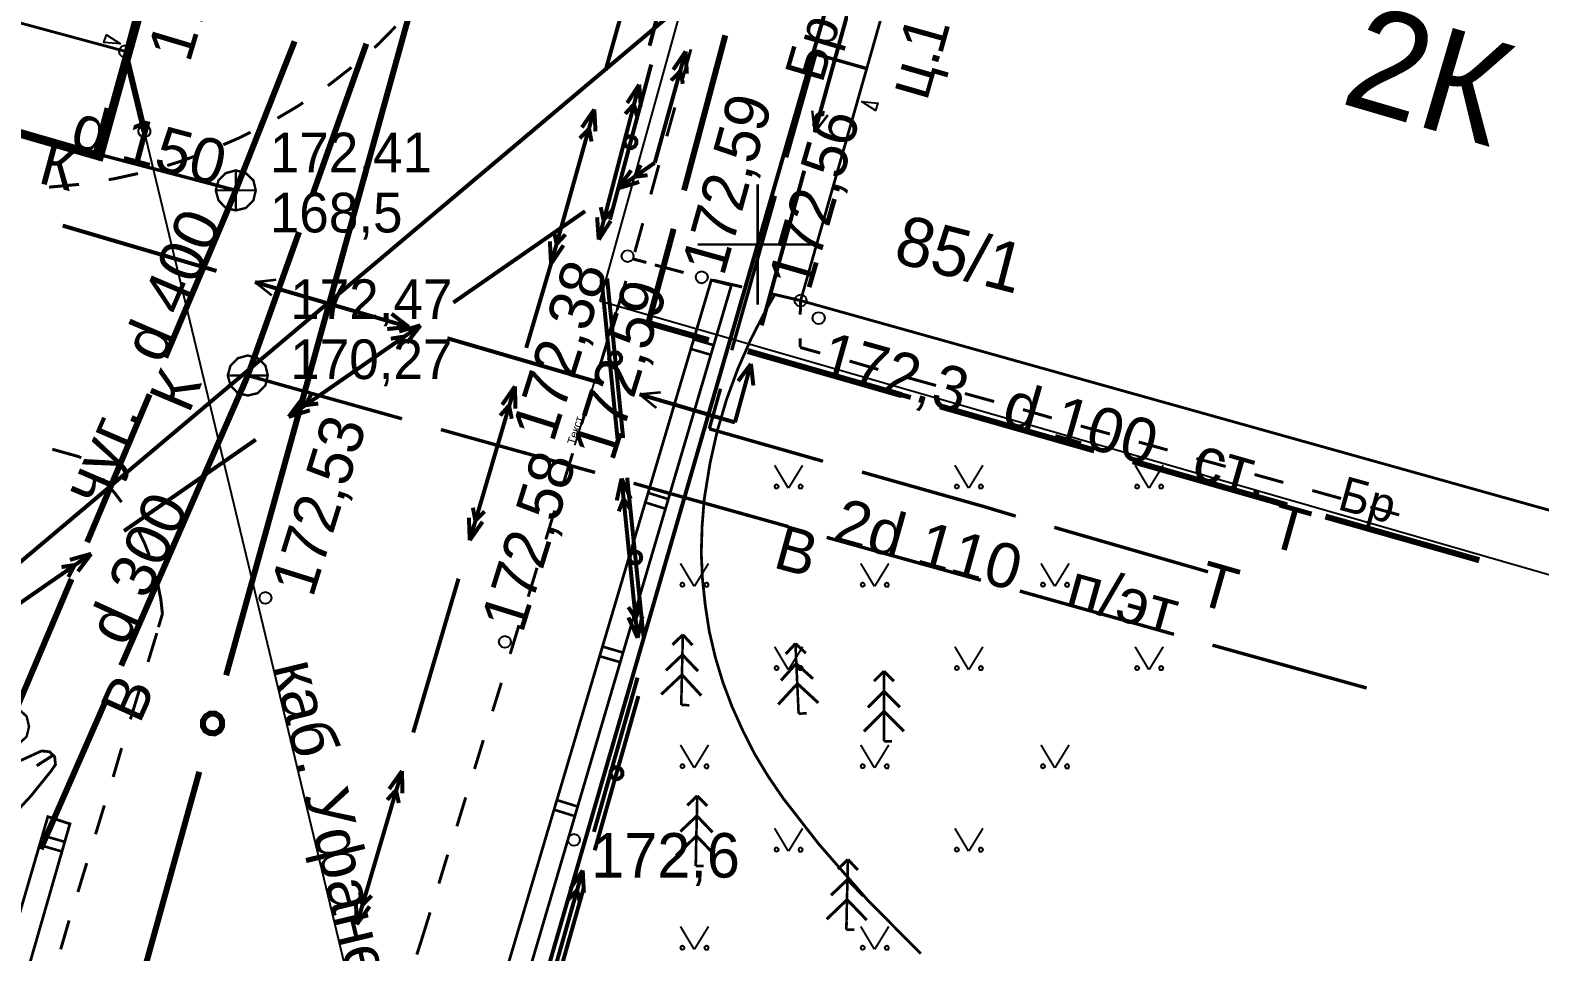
# Model space of a CAD drawing. Extents: x -2634 to -2115, y -2142 to -1393.
# Drawn here: x -2368.16 to -2330.48, y -2017.65 to -1994.65 of the extents above; entities that cross this region are included whole.
import ezdxf

# ---------------------------------------------------------------- set-up
doc = ezdxf.new("R2010")
doc.units = 0
doc.header["$MEASUREMENT"] = 0
for name, color, linetype in [('500_Дополн-Бордюры__п', 7, 'Continuous'), ('500_Дороги-Проезжие_ч', 7, 'Continuous'), ('500_Линии_-Линии_связ', 7, 'Continuous'), ('500_Линии_-ЛЭП_кабель', 7, 'Continuous'), ('500_Линии_-Электрокаб', 7, 'Continuous'), ('500_Огражд-Ограждения', 7, 'Continuous'), ('500_Растит-Газоны__са', 7, 'Continuous'), ('500_Растит-Лес_и_лесо', 7, 'Continuous'), ('500_Рельеф-Высотные_о', 7, 'Continuous'), ('500_Рельеф-Горизонтал', 7, 'Continuous'), ('500_Строен-Здания', 7, 'Continuous'), ('500_Строен-Отмостка_з', 7, 'Continuous'), ('500_Трубоп-Водопровод', 7, 'Continuous'), ('500_Трубоп-Канализаци', 7, 'Continuous'), ('500_Трубоп-Смотровые_', 7, 'Continuous'), ('500_Трубоп-Теплосети', 7, 'Continuous'), ('ЗАЯВКИ-Условные_з', 7, 'Continuous'), ('Красные_ли-Красные_ли', 7, 'Continuous'), ('Красные_ли-Оси_улиц_к', 7, 'Continuous')]:
    doc.layers.add(name, color=color, linetype=linetype)
doc.styles.add('TARIAL', font='Arial')

# ---------------------------------------------------------------- blocks, each defined once
blk = doc.blocks.new('block_25')
at = {"layer": '500_Растит-Газоны__са', "color": 0, "const_width": 0.05}
for points in [[(2.35, 3.02), (2.69, 2.45)], [(2.7, 2.45), (3.05, 3.02)], [(0, 0.57), (0.34, 0)], [(0.35, 0), (0.7, 0.57)]]:
    blk.add_lwpolyline(points, dxfattribs=at)
for points in [[(2.4, 2.54), (2.42, 2.53), (2.44, 2.51), (2.45, 2.49), (2.44, 2.46), (2.42, 2.45), (2.4, 2.44), (2.37, 2.45), (2.36, 2.46), (2.35, 2.49), (2.36, 2.51), (2.37, 2.53)], [(3, 2.54), (3.02, 2.53), (3.04, 2.51), (3.05, 2.49), (3.04, 2.46), (3.02, 2.44), (3, 2.44), (2.97, 2.44), (2.96, 2.46), (2.95, 2.49), (2.96, 2.51), (2.97, 2.53)], [(0.05, 0.09), (0.07, 0.08), (0.09, 0.06), (0.1, 0.04), (0.09, 0.01), (0.07, 0), (0.05, -0.01), (0.02, 0), (0.01, 0.01), (0, 0.04), (0.01, 0.06), (0.02, 0.08)], [(0.65, 0.09), (0.68, 0.08), (0.69, 0.06), (0.7, 0.04), (0.69, 0.01), (0.68, -0.01), (0.65, -0.01), (0.63, -0.01), (0.61, 0.01), (0.6, 0.04), (0.61, 0.06), (0.63, 0.08)]]:
    blk.add_lwpolyline(points, close=True, dxfattribs=at)

msp = doc.modelspace()

# ---------------------------------------------------------------- linework, layer by layer
at = {"layer": '500_Дополн-Бордюры__п', "color": 1, "const_width": 0.075}
for points in [[(-2359.45, -1994.98), (-2359.04, -1994.56)], [(-2359.57, -1995.09), (-2359.45, -1994.98)], [(-2351.87, -1995.85), (-2351.67, -1995.13)], [(-2360.73, -1996.04), (-2360.14, -1995.58)], [(-2361.99, -1996.85), (-2361.45, -1996.53)], [(-2361.45, -1996.53), (-2361.35, -1996.46)], [(-2352.27, -1997.3), (-2352.07, -1996.58)], [(-2363.34, -1997.51), (-2362.92, -1997.33)], [(-2362.92, -1997.33), (-2362.66, -1997.2)], [(-2364.48, -1997.95), (-2364.03, -1997.79)], [(-2366.11, -1998.37), (-2365.47, -1998.23)], [(-2364.74, -1998.03), (-2364.48, -1997.95)], [(-2352.67, -1998.75), (-2352.47, -1998.02)], [(-2367.69, -1998.57), (-2366.94, -1998.5)], [(-2366.94, -1998.5), (-2366.94, -1998.5)], [(-2366.2, -1998.38), (-2366.11, -1998.37)], [(-2353.07, -2000.19), (-2352.87, -1999.47)], [(-2353.12, -2000.36), (-2352.78, -2000.45)], [(-2351.85, -2000.7), (-2352.57, -2000.51)], [(-2353.51, -2001.63), (-2353.29, -2000.91)], [(-2350.39, -2001.06), (-2351.12, -2000.89)], [(-2348.93, -2001.4), (-2349.66, -2001.23)], [(-2348.93, -2001.4), (-2348.94, -2001.75)], [(-2348.93, -2001.59), (-2348.93, -2001.4)], [(-2353.95, -2003.06), (-2353.73, -2002.34)], [(-2348.94, -2002.57), (-2348.94, -2002.34)], [(-2348.44, -2002.71), (-2348.94, -2002.57)], [(-2346.99, -2003.12), (-2347.71, -2002.91)], [(-2345.55, -2003.52), (-2346.27, -2003.32)], [(-2354.4, -2004.49), (-2354.18, -2003.77)], [(-2344.1, -2003.92), (-2344.83, -2003.72)], [(-2342.66, -2004.33), (-2343.38, -2004.12)], [(-2341.21, -2004.73), (-2341.94, -2004.53)], [(-2339.77, -2005.13), (-2340.49, -2004.93)], [(-2366.93, -2005.3), (-2367.61, -2005.11)], [(-2366.89, -2005.33), (-2366.93, -2005.3)], [(-2354.84, -2005.92), (-2354.62, -2005.21)], [(-2338.32, -2005.54), (-2339.05, -2005.34)], [(-2336.88, -2005.94), (-2337.6, -2005.74)], [(-2366.27, -2005.95), (-2366.35, -2005.85)], [(-2366.03, -2006.23), (-2366.27, -2005.95)], [(-2335.44, -2006.34), (-2336.16, -2006.14)], [(-2365.88, -2006.43), (-2366.03, -2006.23)], [(-2333.99, -2006.75), (-2334.71, -2006.55)], [(-2355.29, -2007.36), (-2355.07, -2006.64)], [(-2365.46, -2007.14), (-2365.49, -2007.07)], [(-2365.3, -2007.47), (-2365.46, -2007.14)], [(-2365.19, -2007.76), (-2365.3, -2007.47)], [(-2355.73, -2008.79), (-2355.51, -2008.07)], [(-2364.97, -2008.5), (-2364.97, -2008.48)], [(-2364.9, -2008.86), (-2364.97, -2008.5)], [(-2364.86, -2009.22), (-2364.96, -2009.55)], [(-2364.86, -2009.22), (-2364.9, -2008.86)], [(-2356.18, -2010.22), (-2355.96, -2009.5)], [(-2365.22, -2010.42), (-2365, -2009.7)], [(-2356.62, -2011.65), (-2356.4, -2010.94)], [(-2365.66, -2011.85), (-2365.44, -2011.13)], [(-2366.09, -2013.29), (-2365.88, -2012.57)], [(-2357.07, -2013.09), (-2356.85, -2012.37)], [(-2366.53, -2014.72), (-2366.31, -2014)], [(-2357.51, -2014.52), (-2357.29, -2013.8)], [(-2357.96, -2015.95), (-2357.74, -2015.23)], [(-2366.97, -2016.16), (-2366.75, -2015.44)], [(-2358.4, -2017.38), (-2358.18, -2016.67)], [(-2367.4, -2017.59), (-2367.19, -2016.87)], [(-2358.4, -2017.38), (-2358.51, -2017.72)]]:
    msp.add_lwpolyline(points, dxfattribs=at)
at = {"layer": '500_Линии_-Линии_связ', "color": 0}
for points, const_width in [([(-2365.78, -1995.23), (-2365.31, -1997.18)], 0.15), ([(-2352.66, -1995.51), (-2353.69, -1999.38)], 0.1), ([(-2353.76, -2000.85), (-2353.36, -2004.83)], 0.1), ([(-2353.26, -2005.82), (-2352.85, -2009.8)], 0.1), ([(-2352.98, -2011.27), (-2354.07, -2015.12)], 0.1), ([(-2354.35, -2016.08), (-2355.44, -2019.93)], 0.1)]:
    msp.add_lwpolyline(points, dxfattribs=dict(at, const_width=const_width))
at = {"layer": '500_Линии_-Линии_связ', "color": 6}
msp.add_lwpolyline([(-2357.95, -2027.78), (-2365.79, -1995.18)], dxfattribs=at)
at = {"layer": '500_Линии_-Линии_связ', "color": 0}
msp.add_lwpolyline([(-2365.17, -1997.14), (-2365.17, -1997.22), (-2365.21, -1997.29), (-2365.28, -1997.32), (-2365.36, -1997.32), (-2365.42, -1997.28), (-2365.46, -1997.21), (-2365.46, -1997.13), (-2365.42, -1997.07), (-2365.35, -1997.03), (-2365.27, -1997.03), (-2365.2, -1997.07)], close=True, dxfattribs=at)
at = {"layer": '500_Линии_-Линии_связ', "color": 0, "const_width": 0.1}
for points in [[(-2353.03, -1997.48), (-2353.07, -1997.55), (-2353.14, -1997.59), (-2353.21, -1997.59), (-2353.28, -1997.55), (-2353.32, -1997.48), (-2353.32, -1997.4), (-2353.28, -1997.34), (-2353.21, -1997.3), (-2353.14, -1997.3), (-2353.07, -1997.34), (-2353.03, -1997.4)], [(-2353.41, -2002.82), (-2353.42, -2002.9), (-2353.47, -2002.96), (-2353.55, -2002.99), (-2353.62, -2002.98), (-2353.68, -2002.93), (-2353.71, -2002.86), (-2353.7, -2002.78), (-2353.65, -2002.72), (-2353.58, -2002.69), (-2353.5, -2002.7), (-2353.44, -2002.75)], [(-2352.91, -2007.8), (-2352.92, -2007.88), (-2352.97, -2007.94), (-2353.04, -2007.96), (-2353.12, -2007.95), (-2353.18, -2007.9), (-2353.2, -2007.83), (-2353.19, -2007.75), (-2353.14, -2007.69), (-2353.07, -2007.67), (-2352.99, -2007.68), (-2352.93, -2007.73)], [(-2353.38, -2013.24), (-2353.42, -2013.3), (-2353.49, -2013.34), (-2353.57, -2013.34), (-2353.63, -2013.3), (-2353.67, -2013.23), (-2353.67, -2013.15), (-2353.63, -2013.09), (-2353.56, -2013.05), (-2353.48, -2013.05), (-2353.42, -2013.09), (-2353.38, -2013.16)]]:
    msp.add_lwpolyline(points, close=True, dxfattribs=at)
at = {"layer": '500_Линии_-ЛЭП_кабель', "color": 2, "const_width": 0.1}
for points in [[(-2378.44, -2016.37), (-2347.1, -1989.99), (-2342.19, -1971.71), (-2313.99, -1971.48)], [(-2347.1, -1989.99), (-2355.84, -2020.15), (-2357.95, -2027.78)]]:
    msp.add_lwpolyline(points, dxfattribs=at)
at = {"layer": '500_Линии_-Электрокаб', "color": 12, "const_width": 0.1}
for points in [[(-2351.69, -1991.17), (-2352.7, -1995.04)], [(-2353.8, -1995.66), (-2352.72, -1991.81)], [(-2352.57, -1997.96), (-2351.8, -1995.18)], [(-2352.11, -1995.64), (-2351.8, -1995.18)], [(-2351.77, -1995.74), (-2351.8, -1995.18)], [(-2352.16, -1995.91), (-2351.93, -1995.67)], [(-2351.87, -1995.99), (-2351.93, -1995.67)], [(-2352.96, -1996.01), (-2353.97, -1999.88)], [(-2352.96, -1996.01), (-2353.26, -1996.47)], [(-2352.96, -1996.01), (-2352.92, -1996.56)], [(-2355.16, -2000.48), (-2354.08, -1996.63)], [(-2354.39, -1997.08), (-2354.08, -1996.63)], [(-2354.05, -1997.18), (-2354.08, -1996.63)], [(-2353.09, -1996.5), (-2353.31, -1996.74)], [(-2353.09, -1996.5), (-2353.01, -1996.82)], [(-2354.44, -1997.35), (-2354.21, -1997.11)], [(-2354.15, -1997.43), (-2354.21, -1997.11)], [(-2353.49, -1998.6), (-2352.57, -1997.96)], [(-2353.49, -1998.6), (-2353.16, -1998.15)], [(-2353.07, -1998.31), (-2352.92, -1998.02)], [(-2353.07, -1998.31), (-2352.75, -1998.27)], [(-2353.49, -1998.6), (-2352.96, -1998.44)], [(-2353.92, -1999.07), (-2353.85, -1999.39)], [(-2357.6, -2001.45), (-2354.31, -1999.17)], [(-2354.01, -1999.32), (-2353.97, -1999.88)], [(-2353.67, -1999.41), (-2353.97, -1999.88)], [(-2353.63, -1999.14), (-2353.85, -1999.39)], [(-2355.02, -1999.99), (-2355.09, -1999.67)], [(-2355.02, -1999.99), (-2354.8, -1999.75)], [(-2355.16, -2000.48), (-2355.19, -1999.92)], [(-2355.16, -2000.48), (-2354.85, -2000.02)], [(-2355.78, -2002.58), (-2355.16, -2000.48)], [(-2353.9, -2000.87), (-2353.5, -2004.85)], [(-2361.71, -2004.3), (-2358.42, -2002.02)], [(-2358.95, -2002.17), (-2358.42, -2002.02)], [(-2358.76, -2002.46), (-2358.42, -2002.02)], [(-2359.16, -2002.35), (-2358.83, -2002.3)], [(-2358.99, -2002.6), (-2358.83, -2002.3)], [(-2357.19, -2007.38), (-2356.06, -2003.54)], [(-2356.38, -2004), (-2356.06, -2003.54)], [(-2356.05, -2004.1), (-2356.06, -2003.54)], [(-2361.71, -2004.3), (-2361.37, -2003.85)], [(-2361.29, -2004.01), (-2361.14, -2003.72)], [(-2361.29, -2004.01), (-2360.97, -2003.97)], [(-2361.71, -2004.3), (-2361.18, -2004.14)], [(-2356.43, -2004.27), (-2356.21, -2004.02)], [(-2356.14, -2004.35), (-2356.21, -2004.02)], [(-2365.82, -2007.15), (-2362.53, -2004.87)], [(-2353.4, -2005.84), (-2353.52, -2006.39)], [(-2353.4, -2005.84), (-2353, -2009.82)], [(-2353.4, -2005.84), (-2353.17, -2006.35)], [(-2357.05, -2006.89), (-2357.11, -2006.57)], [(-2353.35, -2006.35), (-2353.47, -2006.66)], [(-2353.35, -2006.35), (-2353.17, -2006.62)], [(-2357.19, -2007.38), (-2357.21, -2006.82)], [(-2357.19, -2007.38), (-2356.87, -2006.92)], [(-2357.05, -2006.89), (-2356.82, -2006.66)], [(-2369.93, -2010), (-2366.64, -2007.72)], [(-2367.17, -2007.87), (-2366.64, -2007.72)], [(-2366.97, -2008.16), (-2366.64, -2007.72)], [(-2367.38, -2008.05), (-2367.05, -2008)], [(-2367.21, -2008.3), (-2367.05, -2008)], [(-2358.6, -2012.18), (-2357.47, -2008.34)], [(-2353.23, -2009.05), (-2353.05, -2009.33)], [(-2352.93, -2009.01), (-2353.05, -2009.33)], [(-2353.23, -2009.31), (-2353, -2009.82)], [(-2352.88, -2009.28), (-2353, -2009.82)], [(-2353, -2010.81), (-2354.09, -2014.66)], [(-2360.01, -2016.97), (-2358.88, -2013.14)], [(-2359.2, -2013.59), (-2358.88, -2013.14)], [(-2358.87, -2013.7), (-2358.88, -2013.14)], [(-2359.25, -2013.86), (-2359.03, -2013.62)], [(-2358.96, -2013.94), (-2359.03, -2013.62)], [(-2354.37, -2015.62), (-2355.46, -2019.47)], [(-2354.37, -2015.62), (-2354.68, -2016.08)], [(-2354.37, -2015.62), (-2354.34, -2016.18)], [(-2359.87, -2016.48), (-2359.93, -2016.17)], [(-2359.87, -2016.49), (-2359.64, -2016.25)], [(-2354.51, -2016.11), (-2354.73, -2016.35)], [(-2354.51, -2016.11), (-2354.44, -2016.43)], [(-2360.01, -2016.97), (-2360.03, -2016.42)], [(-2360.01, -2016.97), (-2359.69, -2016.52)]]:
    msp.add_lwpolyline(points, dxfattribs=at)
at = {"layer": '500_Линии_-Электрокаб', "color": 1}
for points, const_width in [([(-2348.58, -1997.2), (-2347.51, -1993.34)], 0.1), ([(-2348.58, -1997.2), (-2348.64, -1996.66)], 0.06), ([(-2348.58, -1997.2), (-2348.25, -1996.77)], 0.06), ([(-2349.9, -2002.02), (-2348.84, -1998.16)], 0.1), ([(-2367.35, -1999.53), (-2363.51, -2000.66)], 0.1), ([(-2355.16, -2000.48), (-2355.3, -2000.96)], 0.06), ([(-2362.55, -2000.94), (-2358.71, -2002.06)], 0.1), ([(-2362.55, -2000.94), (-2362.02, -2000.88)], 0.06), ([(-2362.55, -2000.94), (-2362.13, -2001.27)], 0.06), ([(-2359.25, -2002.11), (-2358.71, -2002.06)], 0.1), ([(-2359.14, -2001.73), (-2358.71, -2002.06)], 0.1), ([(-2357.75, -2002.34), (-2353.91, -2003.46)], 0.1), ([(-2350.57, -2004.44), (-2350.17, -2002.98)], 0.1), ([(-2350.49, -2003.41), (-2350.17, -2002.98)], 0.1), ([(-2350.11, -2003.52), (-2350.17, -2002.98)], 0.1), ([(-2352.95, -2003.74), (-2350.57, -2004.44)], 0.1), ([(-2352.95, -2003.74), (-2352.42, -2003.69)], 0.06), ([(-2352.95, -2003.74), (-2352.53, -2004.08)], 0.06)]:
    msp.add_lwpolyline(points, dxfattribs=dict(at, const_width=const_width))
at = {"layer": '500_Огражд-Ограждения', "color": 0, "const_width": 0.07}
for points in [[(-2351.16, -2000.89), (-2356.23, -2017.96), (-2355.69, -2018.08), (-2350.66, -2001.02)], [(-2372.3, -2025.02), (-2370.37, -2025.58), (-2367.17, -2014.46), (-2367.72, -2014.28), (-2370.78, -2024.75), (-2372.11, -2024.36)]]:
    msp.add_lwpolyline(points, close=True, dxfattribs=at)
at = {"layer": '500_Огражд-Ограждения', "color": 0, "const_width": 0.065}
for points in [[(-2351.59, -2002.37), (-2351.11, -2002.51)], [(-2351.66, -2002.61), (-2351.18, -2002.75)], [(-2351.11, -2002.51), (-2351.11, -2002.51)], [(-2351.11, -2002.51), (-2351.11, -2002.51)], [(-2352.73, -2006.2), (-2352.25, -2006.35)], [(-2352.8, -2006.44), (-2352.32, -2006.59)], [(-2353.93, -2010.28), (-2353.45, -2010.42)], [(-2353.86, -2010.04), (-2353.38, -2010.18)], [(-2353.38, -2010.18), (-2353.38, -2010.18)], [(-2353.38, -2010.18), (-2353.38, -2010.18)], [(-2355.07, -2014.11), (-2354.59, -2014.26)], [(-2355, -2013.87), (-2354.52, -2014.02)], [(-2367.81, -2014.76), (-2367.33, -2014.9)], [(-2367.88, -2015), (-2367.4, -2015.14)]]:
    msp.add_lwpolyline(points, dxfattribs=at)
at = {"layer": '500_Растит-Лес_и_лесо', "color": 94}
for points, const_width in [([(-2352.13, -2009.99), (-2351.87, -2009.74)], 0.075), ([(-2351.91, -2011.49), (-2351.87, -2009.74)], 0.065), ([(-2351.63, -2010), (-2351.87, -2009.74)], 0.075), ([(-2349.3, -2010.22), (-2349.06, -2009.96)], 0.075), ([(-2348.8, -2010.2), (-2349.06, -2009.96)], 0.075), ([(-2348.98, -2011.71), (-2349.06, -2009.96)], 0.065), ([(-2352.29, -2010.63), (-2351.88, -2010.24)], 0.075), ([(-2351.49, -2010.65), (-2351.88, -2010.24)], 0.075), ([(-2352.41, -2011.23), (-2351.89, -2010.74)], 0.075), ([(-2351.41, -2011.26), (-2351.89, -2010.74)], 0.075), ([(-2349.42, -2010.88), (-2349.04, -2010.46)], 0.075), ([(-2348.62, -2010.84), (-2349.04, -2010.46)], 0.075), ([(-2347.1, -2010.9), (-2346.85, -2010.65)], 0.075), ([(-2346.6, -2010.9), (-2346.85, -2010.65)], 0.075), ([(-2346.85, -2012.4), (-2346.85, -2010.65)], 0.065), ([(-2349.49, -2011.48), (-2349.01, -2010.96)], 0.075), ([(-2348.49, -2011.44), (-2349.01, -2010.96)], 0.075), ([(-2351.91, -2011.49), (-2351.91, -2011.29)], 0.065), ([(-2351.71, -2011.5), (-2351.91, -2011.49)], 0.065), ([(-2347.25, -2011.55), (-2346.85, -2011.15)], 0.075), ([(-2346.45, -2011.55), (-2346.85, -2011.15)], 0.075), ([(-2348.98, -2011.71), (-2348.99, -2011.51)], 0.065), ([(-2348.78, -2011.7), (-2348.98, -2011.71)], 0.065), ([(-2347.35, -2012.15), (-2346.85, -2011.65)], 0.075), ([(-2346.35, -2012.15), (-2346.85, -2011.65)], 0.075), ([(-2346.85, -2012.4), (-2346.85, -2012.2)], 0.065), ([(-2346.65, -2012.4), (-2346.85, -2012.4)], 0.065), ([(-2351.76, -2014), (-2351.51, -2013.76)], 0.075), ([(-2351.55, -2015.51), (-2351.51, -2013.76)], 0.065), ([(-2351.26, -2014.01), (-2351.51, -2013.76)], 0.075), ([(-2351.93, -2014.65), (-2351.52, -2014.26)], 0.075), ([(-2351.13, -2014.67), (-2351.52, -2014.26)], 0.075), ([(-2352.04, -2015.25), (-2351.53, -2014.76)], 0.075), ([(-2351.04, -2015.27), (-2351.53, -2014.76)], 0.075), ([(-2351.55, -2015.51), (-2351.54, -2015.31)], 0.065), ([(-2351.35, -2015.51), (-2351.55, -2015.51)], 0.065), ([(-2348, -2015.59), (-2347.75, -2015.35)], 0.075), ([(-2347.79, -2017.1), (-2347.75, -2015.35)], 0.065), ([(-2347.5, -2015.61), (-2347.75, -2015.35)], 0.075), ([(-2348.17, -2016.24), (-2347.76, -2015.85)], 0.075), ([(-2347.37, -2016.26), (-2347.76, -2015.85)], 0.075), ([(-2348.28, -2016.84), (-2347.77, -2016.35)], 0.075), ([(-2347.28, -2016.86), (-2347.77, -2016.35)], 0.075), ([(-2347.79, -2017.1), (-2347.78, -2016.9)], 0.065), ([(-2347.59, -2017.1), (-2347.79, -2017.1)], 0.065)]:
    msp.add_lwpolyline(points, dxfattribs=dict(at, const_width=const_width))
at = {"layer": '500_Рельеф-Высотные_о', "color": 0}
for points in [[(-2365.91, -1994.99), (-2366.32, -1994.96), (-2366.26, -1994.77)], [(-2365.79, -1995.03), (-2365.72, -1995.05), (-2365.66, -1995.11), (-2365.64, -1995.18), (-2365.66, -1995.26), (-2365.72, -1995.31), (-2365.79, -1995.33), (-2365.87, -1995.31), (-2365.92, -1995.26), (-2365.94, -1995.18), (-2365.92, -1995.11), (-2365.87, -1995.05)], [(-2347.41, -1996.43), (-2347, -1996.47), (-2347.06, -1996.66)], [(-2353.25, -2000.14), (-2353.18, -2000.16), (-2353.12, -2000.22), (-2353.1, -2000.29), (-2353.12, -2000.37), (-2353.18, -2000.42), (-2353.25, -2000.44), (-2353.33, -2000.42), (-2353.38, -2000.37), (-2353.4, -2000.29), (-2353.38, -2000.22), (-2353.33, -2000.16)], [(-2351.4, -2000.67), (-2351.33, -2000.69), (-2351.27, -2000.74), (-2351.25, -2000.82), (-2351.27, -2000.89), (-2351.33, -2000.95), (-2351.4, -2000.97), (-2351.48, -2000.95), (-2351.53, -2000.89), (-2351.55, -2000.82), (-2351.53, -2000.74), (-2351.48, -2000.69)], [(-2348.93, -2001.25), (-2348.86, -2001.27), (-2348.8, -2001.32), (-2348.78, -2001.4), (-2348.8, -2001.47), (-2348.86, -2001.53), (-2348.93, -2001.55), (-2349.01, -2001.53), (-2349.06, -2001.47), (-2349.08, -2001.4), (-2349.06, -2001.32), (-2349.01, -2001.27)], [(-2348.48, -2001.69), (-2348.4, -2001.71), (-2348.35, -2001.76), (-2348.33, -2001.84), (-2348.35, -2001.91), (-2348.4, -2001.97), (-2348.48, -2001.99), (-2348.55, -2001.97), (-2348.61, -2001.91), (-2348.63, -2001.84), (-2348.61, -2001.76), (-2348.55, -2001.71)], [(-2362.29, -2008.67), (-2362.22, -2008.69), (-2362.16, -2008.74), (-2362.14, -2008.82), (-2362.16, -2008.89), (-2362.22, -2008.95), (-2362.29, -2008.97), (-2362.37, -2008.95), (-2362.42, -2008.89), (-2362.44, -2008.82), (-2362.42, -2008.74), (-2362.37, -2008.69)], [(-2356.31, -2009.77), (-2356.24, -2009.79), (-2356.18, -2009.84), (-2356.16, -2009.92), (-2356.18, -2009.99), (-2356.24, -2010.05), (-2356.31, -2010.07), (-2356.39, -2010.05), (-2356.44, -2009.99), (-2356.46, -2009.92), (-2356.44, -2009.84), (-2356.39, -2009.79)], [(-2354.59, -2014.71), (-2354.51, -2014.73), (-2354.46, -2014.78), (-2354.44, -2014.86), (-2354.46, -2014.93), (-2354.51, -2014.99), (-2354.59, -2015.01), (-2354.66, -2014.99), (-2354.72, -2014.93), (-2354.74, -2014.86), (-2354.72, -2014.78), (-2354.66, -2014.73)]]:
    msp.add_lwpolyline(points, close=True, dxfattribs=at)
at = {"layer": '500_Рельеф-Высотные_о', "color": 0, "const_width": 0.05}
msp.add_lwpolyline([(-2354.57, -2005.01), (-2353.32, -2001)], dxfattribs=at)
at = {"layer": '500_Рельеф-Горизонтал', "color": 15}
for points, const_width in [([(-2345.93, -2017.7), (-2347.25, -2016.37), (-2348.48, -2014.96), (-2349.36, -2013.83), (-2349.73, -2013.29), (-2350.07, -2012.73), (-2350.37, -2012.14), (-2350.64, -2011.54), (-2350.87, -2010.93), (-2351.06, -2010.3), (-2351.21, -2009.66), (-2351.31, -2009.01), (-2351.38, -2008.35), (-2351.41, -2007.7), (-2351.39, -2007.04), (-2351.34, -2006.39), (-2351.32, -2006.25), (-2351.19, -2005.45), (-2351.01, -2004.65), (-2350.78, -2003.87), (-2350.5, -2003.11), (-2350.17, -2002.36), (-2349.8, -2001.64), (-2349.58, -2001.26)], 0.07), ([(-2367.9, -2012.65), (-2369.06, -2013.18)], 0.07), ([(-2368.76, -2014.43), (-2368.14, -2013.76), (-2367.64, -2013.14), (-2367.53, -2012.98), (-2367.55, -2012.79), (-2367.68, -2012.66), (-2367.87, -2012.64), (-2367.9, -2012.65)], 0.07), ([(-2367.58, -2012.74), (-2368, -2013.01)], 0.075)]:
    msp.add_lwpolyline(points, dxfattribs=dict(at, const_width=const_width))
at = {"layer": '500_Строен-Здания', "color": 0, "const_width": 0.07}
msp.add_lwpolyline([(-2340.5, -1971.81), (-2348.93, -2001.4), (-2320.32, -2009.41), (-2315.72, -1993.57), (-2333.83, -1988.37), (-2332.87, -1985), (-2329.98, -1974.82), (-2330.92, -1974.55)], close=True, dxfattribs=at)
msp.add_lwpolyline([(-2357.94, -1973.87), (-2359.5, -1979.63), (-2361.26, -1986.16), (-2363.21, -1985.63), (-2365.79, -1995.18), (-2374.78, -1992.75), (-2375.28, -1994.59), (-2391.56, -1990.19), (-2391.01, -1988.19), (-2417.74, -1980.96), (-2418.25, -1982.86), (-2433.42, -1978.76)], dxfattribs=at)
at = {"layer": '500_Трубоп-Водопровод', "color": 94}
for points, const_width in [([(-2359.77, -1994.99), (-2361.11, -1998.75)], 0.15), ([(-2361.45, -1999.69), (-2362.73, -2003.27)], 0.15), ([(-2362.73, -2003.27), (-2362.61, -2002.94)], 0.15), ([(-2364.29, -2006.84), (-2362.73, -2003.27)], 0.15), ([(-2362.73, -2003.27), (-2362.87, -2003.6)], 0.15), ([(-2362.73, -2003.27), (-2358.88, -2004.35)], 0.085), ([(-2357.91, -2004.62), (-2354.06, -2005.69)], 0.085), ([(-2353.1, -2005.96), (-2349.24, -2007.04)], 0.085), ([(-2364.29, -2006.84), (-2365.89, -2010.51)], 0.15), ([(-2348.28, -2007.31), (-2344.43, -2008.38)], 0.085), ([(-2343.46, -2008.65), (-2339.61, -2009.73)], 0.085), ([(-2338.65, -2010), (-2334.8, -2011.07)], 0.085), ([(-2366.29, -2011.42), (-2367.9, -2015.09)], 0.15)]:
    msp.add_lwpolyline(points, dxfattribs=dict(at, const_width=const_width))
at = {"layer": '500_Трубоп-Канализаци', "color": 34}
for points, const_width in [([(-2363.03, -1998.65), (-2361.56, -1994.93)], 0.15), ([(-2371.47, -1996.41), (-2367.61, -1997.44)], 0.085), ([(-2366.64, -1997.7), (-2363.03, -1998.65)], 0.085), ([(-2363.03, -1998.65), (-2363.75, -1998.46)], 0.085), ([(-2364.79, -2002.82), (-2363.23, -1999.14)], 0.15), ([(-2366.74, -2007.43), (-2365.18, -2003.74)], 0.15), ([(-2368.69, -2012.03), (-2367.13, -2008.35)], 0.15)]:
    msp.add_lwpolyline(points, dxfattribs=dict(at, const_width=const_width))
at = {"layer": '500_Трубоп-Канализаци', "color": 32, "const_width": 0.15}
msp.add_lwpolyline([(-2363.03, -1998.65), (-2363.32, -1999.35)], dxfattribs=at)
at = {"layer": '500_Трубоп-Смотровые_', "color": 0, "const_width": 0.06}
for points in [[(-2363.03, -1998.15), (-2362.78, -1998.22), (-2362.59, -1998.4), (-2362.53, -1998.65), (-2362.59, -1998.9), (-2362.78, -1999.09), (-2363.03, -1999.15), (-2363.28, -1999.09), (-2363.46, -1998.9), (-2363.53, -1998.65), (-2363.46, -1998.4), (-2363.28, -1998.22)], [(-2362.73, -2002.77), (-2362.48, -2002.84), (-2362.29, -2003.02), (-2362.23, -2003.27), (-2362.29, -2003.52), (-2362.48, -2003.71), (-2362.73, -2003.77), (-2362.98, -2003.71), (-2363.16, -2003.52), (-2363.23, -2003.27), (-2363.16, -2003.02), (-2362.98, -2002.84)], [(-2368.69, -2011.53), (-2368.44, -2011.6), (-2368.25, -2011.78), (-2368.19, -2012.03), (-2368.25, -2012.28), (-2368.44, -2012.46), (-2368.69, -2012.53), (-2368.94, -2012.46), (-2369.12, -2012.28), (-2369.19, -2012.03), (-2369.12, -2011.78), (-2368.94, -2011.6)]]:
    msp.add_lwpolyline(points, close=True, dxfattribs=at)
at = {"layer": '500_Трубоп-Смотровые_', "color": 0, "const_width": 0.055}
for points in [[(-2363.03, -1999.15), (-2363.03, -1998.15)], [(-2363.53, -1998.65), (-2362.53, -1998.65)], [(-2363.23, -2003.27), (-2362.23, -2003.27)]]:
    msp.add_lwpolyline(points, dxfattribs=at)
at = {"layer": '500_Трубоп-Теплосети', "color": 174}
for points, const_width in [([(-2351.84, -1998.65), (-2350.81, -1994.78)], 0.15), ([(-2348.55, -1995.25), (-2349.28, -1997.83)], 0.085), ([(-2347.28, -1995.61), (-2348.55, -1995.25)], 0.085), ([(-2349.56, -1998.79), (-2350.65, -2002.64)], 0.085), ([(-2352.73, -2001.96), (-2352.1, -1999.61)], 0.15), ([(-2351.22, -2002.39), (-2352.73, -2001.96)], 0.15), ([(-2346.41, -2003.76), (-2350.25, -2002.66)], 0.15), ([(-2350.93, -2003.6), (-2351.21, -2004.6)], 0.085), ([(-2341.6, -2005.14), (-2345.45, -2004.04)], 0.15), ([(-2351.21, -2004.6), (-2348.37, -2005.41)], 0.085), ([(-2336.79, -2006.51), (-2340.64, -2005.41)], 0.15), ([(-2347.4, -2005.68), (-2344.36, -2006.54)], 0.085), ([(-2344.36, -2006.54), (-2343.56, -2006.78)], 0.085), ([(-2331.99, -2007.88), (-2335.83, -2006.79)], 0.15), ([(-2342.6, -2007.06), (-2338.76, -2008.17)], 0.085)]:
    msp.add_lwpolyline(points, dxfattribs=dict(at, const_width=const_width))
at = {"layer": 'ЗАЯВКИ-Условные_з', "color": 98, "const_width": 0.065}
for points in [[(-2350, -2001.5), (-2350, -1998.5)], [(-2351.5, -2000), (-2348.5, -2000)]]:
    msp.add_lwpolyline(points, dxfattribs=at)
at = {"layer": 'Красные_ли-Красные_ли', "color": 12}
for p, q in [((-2272.7, -1708.69), (-2353.94, -2001.41)), ((-2353.94, -2001.41), (-2309.673, -2014.177))]:
    msp.add_line(p, q, dxfattribs=at)
at = {"layer": 'Красные_ли-Красные_ли', "color": 12, "const_width": 0.22}
msp.add_lwpolyline([(-2284.3, -1701.86), (-2245.52, -1663.72), (-2237.3, -1633.7), (-2402.37, -1586.05), (-2505.18, -1957.78), (-2366.43, -1997.8)], close=True, dxfattribs=at)
at = {"layer": 'Красные_ли-Оси_улиц_к', "color": 12, "const_width": 0.15}
for points in [[(-2357.26, -1989.07), (-2363.27, -2010.75)], [(-2363.94, -2013.16), (-2369.96, -2034.84)]]:
    msp.add_lwpolyline(points, dxfattribs=at)
for points in [[(-2360.27, -1999.91), (-2360.27, -1999.91), (-2360.27, -1999.91), (-2360.27, -1999.91), (-2360.27, -1999.91), (-2360.27, -1999.91), (-2360.27, -1999.91), (-2360.27, -1999.91), (-2360.27, -1999.91), (-2360.27, -1999.91), (-2360.27, -1999.91), (-2360.27, -1999.91)], [(-2363.37, -2012.02), (-2363.43, -2012.13), (-2363.55, -2012.2), (-2363.68, -2012.19), (-2363.79, -2012.13), (-2363.85, -2012.02), (-2363.85, -2011.89), (-2363.78, -2011.78), (-2363.67, -2011.71), (-2363.54, -2011.71), (-2363.43, -2011.78), (-2363.37, -2011.89)]]:
    msp.add_lwpolyline(points, close=True, dxfattribs=at)

# ---------------------------------------------------------------- block references
at = {"layer": '500_Растит-Газоны__са'}
for p in [(-2351.93, -2008.53), (-2347.43, -2008.53), (-2342.93, -2008.53), (-2351.93, -2013.06), (-2347.43, -2013.06), (-2342.93, -2013.06), (-2351.93, -2017.59), (-2347.43, -2017.59)]:
    msp.add_blockref('block_25', p, dxfattribs=at)

# ---------------------------------------------------------------- texts
at = {"layer": '500_Дороги-Проезжие_ч', "color": 0}
msp.add_text('Бр', height=0.99, rotation=73.64, dxfattribs=at).set_placement((-2348.39, -1996))
at = {"layer": '500_Линии_-Линии_связ', "color": 0, "style": 'TARIAL'}
msp.add_text('каб. Уфанет', height=1.11, rotation=283.53, dxfattribs=at).set_placement((-2362.1, -2010.52))
at = {"layer": '500_Рельеф-Высотные_о', "color": 214}
for s, rotation, p in [('172,59', 73.38, (-2364.18, -1995.49)), ('173,16', 74.43, (-2345.41, -1995.3)), ('172,59', 74.36, (-2350.85, -2000.82)), ('172,56', 74, (-2348.69, -2001.19)), ('172,38', 72.58, (-2355.1, -2004.97)), ('172,59', 72.58, (-2353.6, -2005.45)), ('172,3', 344.37, (-2348.51, -2003.23)), ('172,53', 72.65, (-2361.11, -2008.84)), ('172,58', 72.69, (-2355.87, -2009.73))]:
    msp.add_text(s, height=1.11, rotation=rotation, dxfattribs=at).set_placement(p)
at = {"layer": '500_Рельеф-Высотные_о', "color": 214, "style": 'TARIAL'}
msp.add_text('ц.', height=1.11, rotation=73.93, dxfattribs=at).set_placement((-2345.78, -1996.44))
at = {"layer": '500_Рельеф-Высотные_о', "color": 0, "style": 'TARIAL'}
msp.add_text('Текст', height=0.2, rotation=72.58, dxfattribs=at).set_placement((-2354.57, -2005.01))
at = {"layer": '500_Рельеф-Высотные_о', "color": 0}
msp.add_text('172,6', height=1.11, dxfattribs=at).set_placement((-2354.16, -2015.8))
at = {"layer": '500_Строен-Здания', "color": 5}
msp.add_text('2К', height=2.59, rotation=343.65, dxfattribs=at).set_placement((-2335.5, -1996.46))
at = {"layer": '500_Строен-Здания', "color": 214}
msp.add_text('85/1', height=1.23, rotation=345.44, dxfattribs=at).set_placement((-2346.65, -2000.43))
at = {"layer": '500_Строен-Отмостка_з', "color": 0}
msp.add_text('Бр', height=0.86, rotation=344.59, dxfattribs=at).set_placement((-2335.56, -2006.6))
at = {"layer": '500_Трубоп-Водопровод', "color": 94, "style": 'TARIAL'}
for s, rotation, p in [('d 300   ', 65.59, (-2365.78, -2010.07)), ('2d 110   п/эт', 344.4, (-2348.17, -2007.38))]:
    msp.add_text(s, height=1.11, rotation=rotation, dxfattribs=at).set_placement(p)
at = {"layer": '500_Трубоп-Водопровод', "color": 94}
for rotation, p in [(344.58, (-2349.65, -2008.05)), (65.78, (-2365.43, -2011.99))]:
    msp.add_text('В', height=1.11, rotation=rotation, dxfattribs=at).set_placement(p)
at = {"layer": '500_Трубоп-Канализаци', "color": 14, "style": 'TARIAL'}
for s, rotation, p in [('кер.   d 150 ', 345.13, (-2371.19, -1996.49)), ('чуг.   d 400 ', 66.74, (-2366.41, -2006.57))]:
    msp.add_text(s, height=1.11, rotation=rotation, dxfattribs=at).set_placement(p)
at = {"layer": '500_Трубоп-Канализаци', "color": 14}
for rotation, p in [(344.98, (-2368, -1998.45)), (67.1, (-2364.2, -2004.25))]:
    msp.add_text('К', height=1.11, rotation=rotation, dxfattribs=at).set_placement(p)
at = {"layer": '500_Трубоп-Смотровые_', "color": 5}
for s, p in [('172,41', (-2362.18, -1998.2)), ('168,5', (-2362.18, -1999.7)), ('172,47', (-2361.67, -2001.86)), ('170,27', (-2361.67, -2003.36))]:
    msp.add_text(s, height=0.99, dxfattribs=at).set_placement(p)
at = {"layer": '500_Трубоп-Теплосети', "color": 174, "style": 'TARIAL'}
for s, p in [('d 100', (-2343.95, -2004.46)), ('ст.', (-2339.22, -2005.82))]:
    msp.add_text(s, height=1.11, rotation=344.05, dxfattribs=at).set_placement(p)
at = {"layer": '500_Трубоп-Теплосети', "color": 174}
for rotation, p in [(344.28, (-2337.3, -2007.5)), (344.05, (-2339.09, -2008.95))]:
    msp.add_text('Т', height=1.11, rotation=rotation, dxfattribs=at).set_placement(p)

doc.saveas('drawing.dxf')
